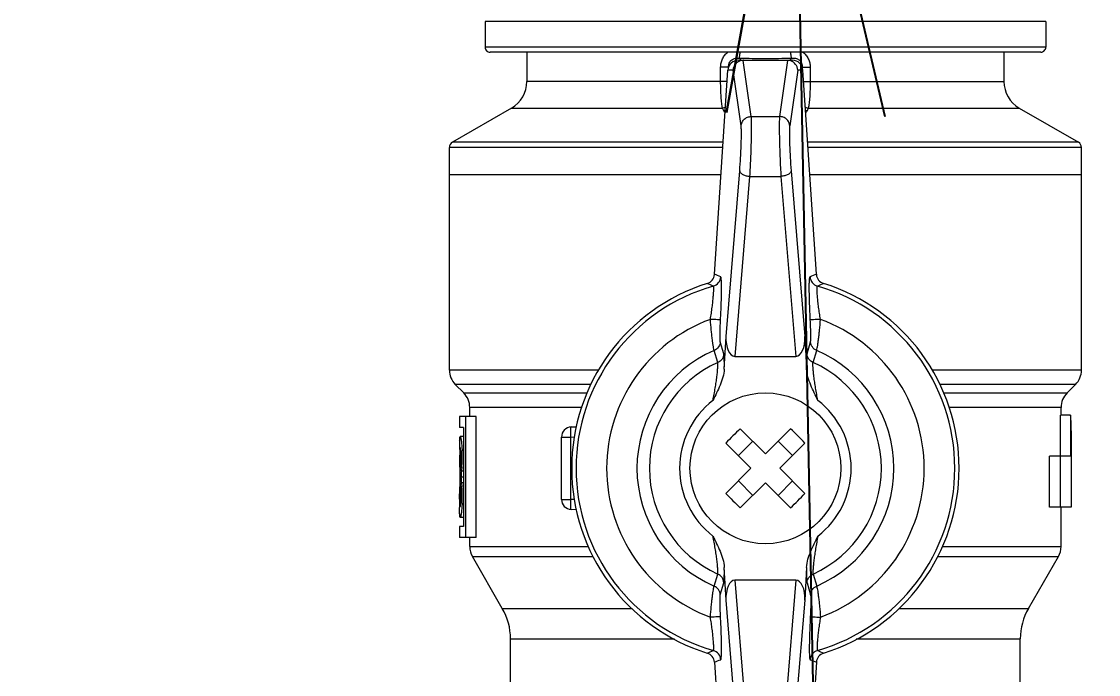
# Model space of a CAD drawing. Header units: millimetres. Extents: x -455656 to 9247092, y 0 to 412358.
# Drawn here: x -211255.7 to -211044.4, y 349261.3 to 349389.3 of the extents above; entities that cross this region are included whole.
import ezdxf
from ezdxf import colors
from ezdxf.entities.mleader import LeaderData, LeaderLine
from ezdxf.enums import TextEntityAlignment as Align
from ezdxf.math import Vec2, Vec3

# ---------------------------------------------------------------- set-up
doc = ezdxf.new("R2018")
doc.units = ezdxf.units.MM
doc.header["$MEASUREMENT"] = 0
doc.layers.get('0').update_dxf_attribs({"color": 250, "lineweight": 9})
doc.layers.add('АР_Названия помещений', color=124, linetype='Continuous', lineweight=5, plot=False)
for name, color, linetype, lineweight in [('АР_Номер помещения', 1, 'Continuous', 25), ('АР_Помещения_площадь', 19, 'Continuous', 9), ('подлога', 250, 'Continuous', 9)]:
    doc.layers.add(name, color=color, linetype=linetype, lineweight=lineweight)
doc.layers.add('ТХ_ВК_трапы', color=5, linetype='Continuous')
doc.styles.add('ISOCPEUR', font='isocpeur.ttf', dxfattribs={"width": 0.7})
doc.styles.get("Standard").update_dxf_attribs({"font": 'isocpeur.ttf'})

# ---------------------------------------------------------------- blocks, each defined once
blk = doc.blocks.new('*U54')
at = {"color": 7, "style": 'ISOCPEUR', "width": 0.7, "flags": 1}
blk.add_attdef('КАТЕГОРИЯ', (-499.17, -2092.19), '', height=250, dxfattribs=at)
at = {"layer": 'АР_Номер помещения', "color": 7, "style": 'ISOCPEUR', "width": 0.7}
blk.add_attdef('НОМЕР_ПОМЕЩЕНИЯ', text='', height=300, dxfattribs=at).set_placement((3509.94, -2299.44), align=Align.MIDDLE_CENTER)
at = {"layer": 'АР_Помещения_площадь', "color": 7, "lineweight": 30, "width": 0.7, "flags": 104}
blk.add_attdef('ИМЯ_ПОМЕЩЕНИЯ', text='', height=100, dxfattribs=at).set_placement((157.63, 1217.14), align=Align.MIDDLE_CENTER)
at = {"layer": 'АР_Помещения_площадь', "color": 7, "style": 'ISOCPEUR', "width": 0.7}
blk.add_attdef('ПЛОЩАДЬ_ПОМЕЩЕНИЯ', text='', height=200, dxfattribs=at).set_placement((4056.61, -3701.77), align=Align.MIDDLE_RIGHT)
blk = doc.blocks.new('_DotSmall')
at = {"color": 0, "linetype": 'ByBlock', "const_width": 0.5}
blk.add_lwpolyline([(-0.0625, 0, 1), (0.0625, 0, 1)], format="xyb", close=True, dxfattribs=at)
blk = doc.blocks.new('Поливочный кран1.')
at = {"linetype": 'Continuous'}
for p, q in [((-10.07, -112.3), (-7.4, -72.25)), ((9.94, -112.3), (7.28, -72.25)), ((-7.79, -124.48), (-5.1, -91.99)), ((4.98, -91.99), (7.66, -124.48)), ((-6.03, -128.4), (-3.11, -93.1)), ((2.98, -93.1), (5.9, -128.4)), ((-50.06, -100.12), (-50.06, -116.88)), ((49.94, -100.12), (49.94, -116.88)), ((-10.05, -112.31), (-10.07, -112.3)), ((9.94, -112.3), (9.93, -112.31)), ((-17.89, -116.88), (-50.06, -116.88)), ((49.94, -116.88), (17.76, -116.88)), ((-51.67, -122.88), (-57.53, -133.02)), ((-26.27, -122.88), (-51.67, -122.88)), ((-8.12, -130.9), (-7.79, -124.48)), ((7.66, -124.48), (8, -130.9)), ((51.55, -122.88), (26.08, -122.88)), ((51.55, -122.88), (57.4, -133.02)), ((-8.22, -127.91), (-8.91, -125.54)), ((8.79, -125.54), (8.1, -127.91)), ((-9.41, -129.61), (-10.12, -127.24)), ((-6.03, -128.4), (5.9, -128.4)), ((9.99, -127.24), (9.28, -129.61)), ((-33.78, -133.02), (-57.53, -133.02)), ((57.4, -133.02), (33.7, -133.02)), ((-34.74, -135.02), (-58.06, -135.02)), ((-58.06, -135.02), (-58.06, -142.74)), ((57.94, -135.02), (34.64, -135.02)), ((57.94, -135.02), (57.94, -136.75)), ((56.71, -136.75), (59.94, -136.75)), ((56.71, -136.75), (56.71, -160.51)), ((58.75, -160.51), (58.75, -136.75)), ((59.94, -138.91), (59.94, -136.75)), ((59.15, -138.91), (59.94, -138.91)), ((59.15, -158.35), (59.15, -138.91)), ((59.15, -140.71), (59.81, -140.71)), ((59.92, -141.47), (59.94, -142.65)), ((-60.06, -157.67), (-60.06, -142.74)), ((-60.06, -142.74), (-55.81, -142.74)), ((-57.89, -152.74), (-57.89, -142.74)), ((-55.81, -142.74), (-55.81, -152.74)), ((-0.06, -147.52), (-4.99, -142.59)), ((-0.06, -147.52), (4.87, -142.59)), ((36.98, -142.19), (38.04, -142.25)), ((59.73, -143.21), (59.87, -143.21)), ((59.87, -143.21), (59.94, -145.32)), ((59.94, -143.21), (59.94, -142.65)), ((-2.89, -150.35), (-7.82, -145.42)), ((-2.55, -145.04), (-5.37, -147.87)), ((2.42, -145.04), (5.25, -147.87)), ((2.77, -150.35), (7.7, -145.42)), ((37.4, -144.21), (38.11, -144.25)), ((39.94, -144.25), (38.11, -144.25)), ((38.11, -144.25), (38.11, -156.45)), ((39.94, -144.25), (39.94, -156.45)), ((59.15, -147.47), (59.56, -147.47)), ((59.15, -148.63), (59.68, -148.63)), ((59.15, -149.79), (59.56, -149.79)), ((-7.82, -155.28), (-2.89, -150.35)), ((7.7, -155.28), (2.77, -150.35)), ((59.87, -154.05), (59.94, -151.94)), ((-59.93, -160.74), (-59.93, -152.74)), ((-59.93, -152.74), (-55.81, -152.74)), ((-57.92, -152.74), (-57.92, -160.74)), ((-5.37, -152.83), (-2.55, -155.66)), ((-4.99, -158.11), (-0.06, -153.18)), ((4.87, -158.11), (-0.06, -153.18)), ((5.25, -152.83), (2.42, -155.66)), ((59.73, -154.05), (59.87, -154.05)), ((59.94, -154.61), (59.94, -154.05)), ((59.92, -155.79), (59.94, -154.61)), ((38.11, -156.45), (37.35, -156.49)), ((39.94, -156.45), (38.11, -156.45)), ((59.15, -156.55), (59.81, -156.55)), ((59.15, -158.35), (59.94, -158.35)), ((59.94, -160.51), (59.94, -158.35)), ((38.04, -158.45), (37.02, -158.5)), ((56.71, -160.51), (59.94, -160.51)), ((57.94, -160.51), (57.94, -162.29)), ((-59.93, -160.74), (-57.92, -160.74)), ((-58.06, -160.74), (-58.06, -162.29)), ((-58.06, -162.29), (-36.03, -162.29)), ((35.91, -162.29), (57.94, -162.29)), ((-59.23, -165.12), (-60.89, -166.78)), ((-60.89, -166.78), (-34.21, -166.78)), ((-35.01, -165.12), (-59.23, -165.12)), ((34.09, -166.78), (60.77, -166.78)), ((59.11, -165.12), (34.89, -165.12)), ((59.11, -165.12), (60.77, -166.78)), ((-62.06, -169.61), (-62.06, -213.26)), ((-62.06, -169.61), (-32.8, -169.61)), ((-9.41, -171.09), (-10.12, -173.46)), ((-7.79, -176.22), (-8.12, -169.8)), ((8, -169.8), (7.66, -176.22)), ((9.28, -171.09), (9.99, -173.46)), ((32.68, -169.61), (61.94, -169.61)), ((61.94, -169.61), (61.94, -213.26)), ((-8.22, -172.79), (-8.91, -175.16)), ((5.9, -172.3), (-6.03, -172.3)), ((-3.11, -207.6), (-6.03, -172.3)), ((5.9, -172.3), (2.98, -207.6)), ((8.1, -172.79), (8.79, -175.16)), ((-5.1, -208.71), (-7.79, -176.22)), ((7.66, -176.22), (4.98, -208.71)), ((-10.05, -188.39), (-10.07, -188.4)), ((-10.07, -188.4), (-7.4, -228.45)), ((9.94, -188.4), (7.28, -228.45)), ((9.93, -188.39), (9.94, -188.4)), ((-8.77, -207.95), (-62.06, -207.95)), ((2.98, -207.6), (-3.11, -207.6)), ((61.94, -207.95), (8.64, -207.95)), ((-62.06, -213.26), (-8.41, -213.26)), ((8.29, -213.26), (61.94, -213.26)), ((-61.46, -214.3), (-8.35, -214.3)), ((-49.86, -220.99), (-61.46, -214.3)), ((8.22, -214.3), (61.34, -214.3)), ((49.74, -220.99), (61.34, -214.3)), ((-6.4, -228.45), (-4.83, -217.5)), ((4.71, -217.5), (6.28, -228.45)), ((-4.42, -230.35), (-2.84, -219.33)), ((2.71, -219.33), (-2.84, -219.33)), ((2.71, -219.33), (4.29, -230.35)), ((-8.48, -220.99), (-49.86, -220.99)), ((-8.48, -220.99), (-8.23, -220.47)), ((8.11, -220.47), (8.36, -220.99)), ((49.74, -220.99), (8.36, -220.99)), ((-46.86, -231.95), (-46.86, -226.19)), ((-7.56, -226.19), (-46.86, -226.19)), ((-8.85, -229.02), (-8.85, -226.19)), ((7.43, -226.19), (46.74, -226.19)), ((8.72, -226.19), (8.72, -229.02)), ((46.74, -231.95), (46.74, -226.19)), ((-7.29, -229.02), (-8.85, -229.02)), ((-7.4, -228.45), (-6.4, -228.45)), ((6.28, -228.45), (7.28, -228.45)), ((7.16, -229.01), (7.17, -229.02)), ((7.17, -229.02), (8.72, -229.02)), ((-54.06, -231.95), (53.94, -231.95)), ((-5.38, -230.35), (5.25, -230.35)), ((-5.2, -230.79), (-4.76, -230.35)), ((4.63, -230.35), (5.08, -230.79)), ((-55.06, -237.95), (-55.06, -232.95)), ((-55.06, -232.95), (54.94, -232.95)), ((54.94, -237.95), (54.94, -232.95)), ((-55.06, -237.95), (54.94, -237.95))]:
    blk.add_line(p, q, dxfattribs=at)
blk.add_circle((-0.06, -150.35), 14.8, dxfattribs=at)
for centre, radius, start, end in [((-12.06, -112.19), 2, 287.4383, 355.5431), ((-10.82, -112.7), 2, 286.0601, 356.9519), ((-12.04, -112.17), 1.98, 354.7446, 356.197), ((-34.16, -172.91), 65.22, 67.142, 68.3072), ((34.1, -173.05), 65.37, 111.6942, 112.8567), ((10.7, -112.7), 2, 183.0481, 253.9399), ((11.92, -112.17), 1.98, 183.803, 185.2554), ((11.94, -112.19), 2, 184.4458, 252.5165), ((-0.06, -150.35), 38, 107.4614, 252.5386), ((-0.06, -150.35), 37.15, 105.9486, 254.0514), ((-35.71, -170.88), 61.73, 65.6682, 66.878), ((35.65, -171.02), 61.89, 113.1236, 114.3302), ((-0.06, -150.35), 37.15, 285.9486, 74.0514), ((-0.06, -150.35), 38, 287.4614, 72.5422), ((-62.06, -116.88), 12, 330, 0), ((61.94, -116.88), 12, 180, 210), ((-0.06, -150.35), 31.14, 110.2873, 249.7127), ((-0.06, -150.35), 31.14, 290.2873, 69.7127), ((-0.06, -150.35), 25.2, 113.5178, 246.4822), ((-0.06, -150.35), 25.2, 293.5178, 66.4822), ((-0.06, -150.35), 22.75, 114.254, 245.746), ((-0.06, -150.35), 22.75, 294.254, 65.746), ((-54.06, -135.02), 4, 150, 180), ((53.94, -135.02), 4, 0, 30), ((-0.06, -150.35), 16.82, 127.6944, 232.3057), ((-0.06, -150.35), 16.82, 307.6944, 52.3056), ((42.29, -192.7), 68.89, 133.3365, 136.6635), ((-42.41, -192.7), 68.89, 43.3365, 46.6635), ((37.94, -144.25), 2, 0, 87), ((88.91, -144.67), 29.5, 177.7445, 181.8542), ((85.6, -144.79), 26.19, 181.8261, 183.999), ((88.8, -152.59), 29.38, 178.1378, 182.2636), ((86.36, -152.51), 26.94, 176.0309, 178.1436), ((42.29, -108), 68.89, 223.3365, 226.6635), ((-42.41, -108), 68.89, 313.3365, 316.6635), ((37.94, -156.45), 2, 273, 0), ((-62.06, -162.29), 4, 315, 0), ((61.94, -162.29), 4, 180, 225), ((-58.06, -169.61), 4, 135, 180), ((57.94, -169.61), 4, 0, 45), ((-35.71, -129.82), 61.73, 293.122, 294.3318), ((-12.06, -188.5), 2, 4.4569, 72.5617), ((-10.82, -188), 2, 3.0481, 73.9399), ((-34.16, -127.79), 65.22, 291.6928, 292.858), ((10.7, -188), 2, 106.0601, 176.9519), ((34.04, -127.79), 65.22, 247.142, 248.3072), ((11.94, -188.5), 2, 107.4383, 175.5431), ((35.58, -129.82), 61.73, 245.6682, 246.878), ((-12.04, -188.53), 1.98, 3.803, 5.2554), ((11.92, -188.53), 1.98, 174.7446, 176.197), ((-60.86, -213.26), 1.2, 180, 240), ((60.74, -213.26), 1.2, 300, 0), ((-52.86, -226.19), 6, 0, 60), ((-8.65, -222.72), 2.29, 71.3572, 79.3395), ((8.53, -222.72), 2.29, 100.6614, 108.6434), ((52.74, -226.19), 6, 120, 180), ((-4.39, -228.33), 2.02, 183.4405, 251.9753), ((-4.39, -228.33), 2.02, 252.0481, 269.2567), ((4.27, -228.33), 2.02, 270.7433, 287.9519), ((4.27, -228.33), 2.02, 288.0247, 356.5595), ((-54.06, -232.95), 1, 89.9999, 180), ((-0.06, -412.23), 181.51, 89.9994, 91.6211), ((-0.05, -411.76), 181.04, 88.3768, 90.0027), ((53.94, -232.95), 1, 0, 90.0004)]:
    blk.add_arc(centre, radius, start, end, dxfattribs=at)
for centre, major_axis, ratio, start_param, end_param in [((-5.78, -124.4), (-0.33, -4), 0.498722, -1.510379, 0.041224), ((5.66, -124.4), (0.33, -4), 0.498722, -0.041224, 1.510379), ((-0.06, -145.32), (60, 0), 0.726543, -0.052298, -0.00001), ((-0.06, -154.23), (0, -60), 1, 1.66427, 1.683705), ((-0.06, -151.18), (0, -60), 1, 1.613235, 1.65812), ((-0.06, -143.03), (0, -60), 1, 7.741073, 7.760507), ((-0.06, -146.08), (0, -60), 1, 7.766657, 7.811542), ((-0.06, -151.94), (60, 0), 0.726543, 6.283196, 6.335483), ((-0.06, -157.67), (60, 0), 0.767327, -3.14159, -3.074877), ((-5.78, -176.3), (0.33, -4), 0.498722, 3.100368, 4.651971), ((5.66, -176.3), (-0.33, -4), 0.498722, 1.631214, 3.182817), ((-5.41, -228.35), (1.5, -1.35), 0.98598, -2.349169, -0.83066), ((5.28, -228.35), (-1.5, -1.35), 0.98598, 0.83066, 2.349169), ((-4, -228.35), (-1.64, -1.48), 0.822492, 0.728351, 0.740136), ((3.88, -228.35), (1.64, -1.48), 0.822492, -0.740136, -0.728351)]:
    blk.add_ellipse(centre, major_axis=major_axis, ratio=ratio, start_param=start_param, end_param=end_param, dxfattribs=at)
for points, knots in [([(-8.86, -121.25), (-8.84, -120.72), (-8.79, -119.69), (-8.73, -118.17), (-8.69, -116.76), (-8.67, -115.66), (-8.67, -114.88), (-8.67, -114.37), (-8.68, -113.93), (-8.7, -113.55), (-8.72, -113.25), (-8.75, -113.03), (-8.77, -112.9), (-8.8, -112.83), (-8.82, -112.81), (-8.83, -112.81)], [0, 0, 0, 0, 0.18661, 0.367745, 0.537299, 0.688797, 0.755751, 0.815815, 0.868287, 0.912545, 0.948069, 0.974477, 0.991593, 0.996766, 1, 1, 1, 1]), ([(8.7, -112.81), (8.69, -112.81), (8.68, -112.83), (8.65, -112.9), (8.62, -113.03), (8.6, -113.25), (8.58, -113.55), (8.56, -113.93), (8.55, -114.37), (8.54, -114.88), (8.55, -115.66), (8.56, -116.76), (8.6, -118.17), (8.66, -119.69), (8.71, -120.72), (8.74, -121.25)], [0, 0, 0, 0, 0.003234, 0.008407, 0.025522, 0.05193, 0.087454, 0.131711, 0.184182, 0.244244, 0.311198, 0.462697, 0.632253, 0.813389, 1, 1, 1, 1]), ([(-10.86, -121.14), (-10.79, -120.74), (-10.67, -119.96), (-10.5, -118.8), (-10.37, -117.71), (-10.29, -116.86), (-10.24, -116.25), (-10.21, -115.85), (-10.2, -115.51), (-10.19, -115.21), (-10.2, -114.98), (-10.21, -114.8), (-10.23, -114.69), (-10.25, -114.63), (-10.27, -114.63)], [0, 0, 0, 0, 0.184144, 0.363591, 0.53268, 0.684924, 0.752576, 0.813439, 0.866711, 0.911669, 0.947706, 0.974387, 0.991558, 1, 1, 1, 1]), ([(10.15, -114.63), (10.13, -114.63), (10.1, -114.69), (10.09, -114.8), (10.07, -114.98), (10.07, -115.21), (10.08, -115.51), (10.09, -115.85), (10.12, -116.25), (10.17, -116.86), (10.25, -117.71), (10.38, -118.8), (10.54, -119.96), (10.67, -120.74), (10.74, -121.14)], [0, 0, 0, 0, 0.008442, 0.025612, 0.052293, 0.08833, 0.133286, 0.186557, 0.24742, 0.315071, 0.467316, 0.636407, 0.815855, 1, 1, 1, 1]), ([(-8.86, -121.25), (-8.88, -121.25), (-8.94, -121.24), (-9.07, -121.24), (-9.25, -121.23), (-9.61, -121.21), (-10.15, -121.18), (-10.61, -121.15), (-10.86, -121.14)], [0, 0, 0, 0, 0.027863, 0.090639, 0.186078, 0.310787, 0.628969, 1, 1, 1, 1]), ([(-10.12, -127.24), (-10.13, -127.21), (-10.15, -127.12), (-10.2, -126.89), (-10.28, -126.48), (-10.37, -125.86), (-10.47, -125.1), (-10.58, -124.22), (-10.72, -122.88), (-10.81, -121.85), (-10.86, -121.14)], [0, 0, 0, 0, 0.017825, 0.043617, 0.118096, 0.220562, 0.347098, 0.493184, 0.653969, 1, 1, 1, 1]), ([(-8.91, -125.54), (-8.92, -125.51), (-8.93, -125.45), (-8.95, -125.28), (-8.96, -124.98), (-8.97, -124.54), (-8.96, -124), (-8.95, -123.38), (-8.92, -122.45), (-8.89, -121.74), (-8.86, -121.25)], [0, 0, 0, 0, 0.017841, 0.044104, 0.120571, 0.225436, 0.353655, 0.500028, 0.659571, 1, 1, 1, 1]), ([(8.74, -121.25), (8.76, -121.25), (8.82, -121.24), (8.94, -121.24), (9.13, -121.23), (9.49, -121.21), (10.03, -121.18), (10.49, -121.15), (10.74, -121.14)], [0, 0, 0, 0, 0.02787, 0.090649, 0.18609, 0.3108, 0.628977, 1, 1, 1, 1]), ([(8.74, -121.25), (8.76, -121.74), (8.8, -122.45), (8.83, -123.38), (8.84, -124), (8.84, -124.54), (8.84, -124.98), (8.82, -125.28), (8.8, -125.45), (8.79, -125.51), (8.79, -125.54)], [0, 0, 0, 0, 0.340429, 0.499972, 0.646345, 0.774564, 0.879429, 0.955896, 0.98216, 1, 1, 1, 1]), ([(10.74, -121.14), (10.68, -121.85), (10.59, -122.88), (10.45, -124.22), (10.35, -125.1), (10.25, -125.86), (10.15, -126.48), (10.08, -126.89), (10.03, -127.12), (10.01, -127.21), (9.99, -127.24)], [0, 0, 0, 0, 0.346031, 0.506816, 0.652902, 0.779438, 0.881904, 0.956383, 0.982175, 1, 1, 1, 1]), ([(-8.91, -125.54), (-8.93, -125.9), (-9.19, -126.62), (-9.78, -127.1), (-10.12, -127.24)], [0, 0, 0, 0, 0.498387, 1, 1, 1, 1]), ([(8.79, -125.54), (8.81, -125.9), (9.06, -126.62), (9.66, -127.1), (9.99, -127.24)], [0, 0, 0, 0, 0.498387, 1, 1, 1, 1]), ([(-8.22, -127.91), (-8.24, -128.27), (-8.49, -128.99), (-9.08, -129.46), (-9.41, -129.61)], [0, 0, 0, 0, 0.498393, 1, 1, 1, 1]), ([(-8.12, -130.9), (-8.12, -130.54), (-8.12, -129.88), (-8.13, -129.1), (-8.15, -128.59), (-8.16, -128.3), (-8.19, -128.08), (-8.21, -127.96), (-8.22, -127.91)], [0, 0, 0, 0, 0.363235, 0.659832, 0.778551, 0.875542, 0.949579, 1, 1, 1, 1]), ([(8.1, -127.91), (8.09, -127.96), (8.06, -128.08), (8.04, -128.3), (8.02, -128.59), (8, -129.1), (7.99, -129.88), (8, -130.54), (8, -130.9)], [0, 0, 0, 0, 0.050421, 0.124459, 0.221449, 0.340167, 0.636764, 1, 1, 1, 1]), ([(8.1, -127.91), (8.12, -128.27), (8.37, -128.99), (8.95, -129.46), (9.28, -129.61)], [0, 0, 0, 0, 0.498393, 1, 1, 1, 1]), ([(-10.35, -137.04), (-10.27, -136.64), (-10.11, -135.83), (-9.91, -134.64), (-9.73, -133.48), (-9.58, -132.4), (-9.48, -131.56), (-9.43, -130.95), (-9.4, -130.57), (-9.38, -130.24), (-9.38, -129.97), (-9.38, -129.77), (-9.39, -129.65), (-9.41, -129.61)], [0, 0, 0, 0, 0.164248, 0.326653, 0.48415, 0.632218, 0.764842, 0.823168, 0.874917, 0.919194, 0.955205, 0.982267, 1, 1, 1, 1]), ([(-8.12, -130.9), (-8.15, -131.44), (-8.37, -132.53), (-8.95, -134.07), (-9.64, -135.56), (-10.11, -136.54), (-10.35, -137.04)], [0, 0, 0, 0, 0.250008, 0.500015, 0.750006, 1, 1, 1, 1]), ([(10.22, -137.04), (9.99, -136.54), (9.51, -135.56), (8.82, -134.07), (8.25, -132.53), (8.03, -131.44), (8, -130.9)], [0, 0, 0, 0, 0.249994, 0.499985, 0.749992, 1, 1, 1, 1]), ([(9.28, -129.61), (9.27, -129.65), (9.26, -129.77), (9.25, -129.97), (9.26, -130.24), (9.28, -130.57), (9.31, -130.95), (9.36, -131.56), (9.45, -132.4), (9.6, -133.48), (9.78, -134.64), (9.99, -135.83), (10.14, -136.64), (10.22, -137.04)], [0, 0, 0, 0, 0.017733, 0.044794, 0.080805, 0.125081, 0.17683, 0.235154, 0.367778, 0.515845, 0.673344, 0.835751, 1, 1, 1, 1]), ([(59.44, -143.51), (59.44, -143.31), (59.46, -142.94), (59.5, -142.4), (59.55, -141.92), (59.6, -141.51), (59.65, -141.18), (59.7, -140.94), (59.75, -140.79), (59.78, -140.73), (59.8, -140.71), (59.81, -140.71)], [0, 0, 0, 0, 0.206394, 0.397315, 0.568018, 0.714347, 0.832791, 0.920492, 0.97571, 0.991198, 1, 1, 1, 1]), ([(59.81, -140.71), (59.82, -140.71), (59.83, -140.73), (59.86, -140.79), (59.88, -140.93), (59.9, -141.17), (59.91, -141.36), (59.92, -141.47)], [0, 0, 0, 0, 0.029836, 0.082236, 0.273057, 0.581352, 1, 1, 1, 1]), ([(38.04, -142.25), (38.05, -142.25), (38.06, -142.26), (38.09, -142.32), (38.11, -142.43), (38.13, -142.61), (38.14, -142.86), (38.14, -143.15), (38.14, -143.62), (38.13, -143.99), (38.11, -144.25)], [0, 0, 0, 0, 0.009681, 0.026174, 0.084605, 0.177017, 0.300515, 0.450505, 0.621468, 1, 1, 1, 1]), ([(59.81, -142.87), (59.8, -142.87), (59.78, -142.9), (59.77, -142.96), (59.75, -143.05), (59.73, -143.18), (59.71, -143.34), (59.69, -143.61), (59.67, -144), (59.66, -144.5), (59.66, -145.15), (59.68, -145.64), (59.71, -145.94)], [0, 0, 0, 0, 0.008601, 0.028293, 0.059672, 0.102263, 0.155199, 0.217425, 0.364233, 0.530261, 0.701225, 1, 1, 1, 1]), ([(59.87, -143.21), (59.86, -143.16), (59.86, -143.08), (59.84, -142.97), (59.83, -142.91), (59.82, -142.87), (59.81, -142.87)], [0, 0, 0, 0, 0.418178, 0.72735, 0.919433, 1, 1, 1, 1]), ([(59.56, -147.47), (59.55, -147.4), (59.52, -147.12), (59.49, -146.84), (59.48, -146.62)], [0, 0, 0, 0, 0.229942, 1, 1, 1, 1]), ([(59.48, -150.64), (59.48, -150.57), (59.51, -150.28), (59.53, -150), (59.56, -149.79)], [0, 0, 0, 0, 0.268764, 1, 1, 1, 1]), ([(59.71, -151.32), (59.68, -151.62), (59.66, -152.11), (59.66, -152.76), (59.67, -153.26), (59.69, -153.65), (59.71, -153.91), (59.73, -154.08), (59.75, -154.21), (59.77, -154.3), (59.78, -154.36), (59.8, -154.39), (59.81, -154.39)], [0, 0, 0, 0, 0.298778, 0.469743, 0.635771, 0.78258, 0.844806, 0.897741, 0.940331, 0.971709, 0.9914, 1, 1, 1, 1]), ([(59.81, -156.55), (59.8, -156.55), (59.78, -156.53), (59.75, -156.47), (59.7, -156.32), (59.65, -156.08), (59.6, -155.75), (59.55, -155.34), (59.5, -154.86), (59.46, -154.32), (59.44, -153.95), (59.44, -153.75)], [0, 0, 0, 0, 0.008802, 0.024289, 0.079506, 0.167207, 0.285651, 0.43198, 0.602684, 0.793605, 1, 1, 1, 1]), ([(59.81, -154.39), (59.82, -154.39), (59.83, -154.35), (59.84, -154.29), (59.86, -154.18), (59.86, -154.1), (59.87, -154.05)], [0, 0, 0, 0, 0.080573, 0.272661, 0.58183, 1, 1, 1, 1]), ([(59.92, -155.79), (59.91, -155.9), (59.9, -156.09), (59.88, -156.33), (59.86, -156.47), (59.83, -156.53), (59.82, -156.55), (59.81, -156.55)], [0, 0, 0, 0, 0.418646, 0.726941, 0.917763, 0.970164, 1, 1, 1, 1]), ([(38.11, -156.45), (38.13, -156.71), (38.14, -157.07), (38.14, -157.54), (38.14, -157.84), (38.13, -158.09), (38.11, -158.27), (38.09, -158.38), (38.06, -158.44), (38.05, -158.45), (38.04, -158.45)], [0, 0, 0, 0, 0.378532, 0.549495, 0.699485, 0.822983, 0.915395, 0.973826, 0.990319, 1, 1, 1, 1]), ([(-10.35, -163.66), (-10.27, -164.06), (-10.11, -164.87), (-9.91, -166.06), (-9.73, -167.21), (-9.58, -168.3), (-9.48, -169.14), (-9.43, -169.75), (-9.4, -170.13), (-9.38, -170.46), (-9.38, -170.73), (-9.38, -170.93), (-9.39, -171.05), (-9.41, -171.09)], [0, 0, 0, 0, 0.164248, 0.326653, 0.484151, 0.632218, 0.764842, 0.823168, 0.874918, 0.919194, 0.955206, 0.982268, 1, 1, 1, 1]), ([(-10.35, -163.66), (-10.11, -164.15), (-9.64, -165.14), (-8.95, -166.63), (-8.37, -168.17), (-8.15, -169.26), (-8.12, -169.8)], [0, 0, 0, 0, 0.249993, 0.499982, 0.74999, 1, 1, 1, 1]), ([(8, -169.8), (8.03, -169.26), (8.25, -168.17), (8.82, -166.63), (9.51, -165.14), (9.99, -164.15), (10.22, -163.66)], [0, 0, 0, 0, 0.250008, 0.500015, 0.750006, 1, 1, 1, 1]), ([(10.22, -163.66), (10.14, -164.06), (9.99, -164.87), (9.78, -166.06), (9.6, -167.21), (9.45, -168.3), (9.36, -169.14), (9.31, -169.75), (9.28, -170.13), (9.26, -170.46), (9.25, -170.73), (9.26, -170.93), (9.27, -171.05), (9.28, -171.09)], [0, 0, 0, 0, 0.164248, 0.326653, 0.48415, 0.632218, 0.764842, 0.823168, 0.874917, 0.919194, 0.955205, 0.982267, 1, 1, 1, 1]), ([(-9.41, -171.09), (-9.08, -171.24), (-8.49, -171.71), (-8.24, -172.43), (-8.22, -172.79)], [0, 0, 0, 0, 0.501607, 1, 1, 1, 1]), ([(-8.12, -169.8), (-8.12, -170.16), (-8.12, -170.82), (-8.13, -171.6), (-8.15, -172.11), (-8.16, -172.4), (-8.19, -172.61), (-8.21, -172.74), (-8.22, -172.79)], [0, 0, 0, 0, 0.36324, 0.659834, 0.778551, 0.875542, 0.949583, 1, 1, 1, 1]), ([(8, -169.8), (8, -170.16), (7.99, -170.82), (8, -171.6), (8.02, -172.11), (8.04, -172.4), (8.06, -172.61), (8.09, -172.74), (8.1, -172.79)], [0, 0, 0, 0, 0.363235, 0.659832, 0.778551, 0.875542, 0.949579, 1, 1, 1, 1]), ([(8.1, -172.79), (8.12, -172.43), (8.37, -171.71), (8.95, -171.24), (9.28, -171.09)], [0, 0, 0, 0, 0.498393, 1, 1, 1, 1]), ([(-10.12, -173.46), (-10.13, -173.49), (-10.15, -173.58), (-10.2, -173.81), (-10.28, -174.22), (-10.37, -174.84), (-10.47, -175.6), (-10.58, -176.48), (-10.72, -177.82), (-10.81, -178.85), (-10.86, -179.56)], [0, 0, 0, 0, 0.017828, 0.04362, 0.118105, 0.220579, 0.347117, 0.493199, 0.653977, 1, 1, 1, 1]), ([(-10.12, -173.46), (-9.78, -173.6), (-9.19, -174.08), (-8.93, -174.8), (-8.91, -175.16)], [0, 0, 0, 0, 0.501613, 1, 1, 1, 1]), ([(-8.91, -175.16), (-8.92, -175.19), (-8.93, -175.25), (-8.95, -175.42), (-8.96, -175.72), (-8.97, -176.16), (-8.96, -176.7), (-8.95, -177.32), (-8.92, -178.25), (-8.89, -178.96), (-8.86, -179.45)], [0, 0, 0, 0, 0.017847, 0.04411, 0.12058, 0.225452, 0.353673, 0.500043, 0.659579, 1, 1, 1, 1]), ([(8.79, -175.16), (8.79, -175.19), (8.8, -175.25), (8.82, -175.42), (8.84, -175.72), (8.84, -176.16), (8.84, -176.7), (8.83, -177.32), (8.8, -178.25), (8.76, -178.96), (8.74, -179.45)], [0, 0, 0, 0, 0.017841, 0.044104, 0.120571, 0.225436, 0.353655, 0.500028, 0.659571, 1, 1, 1, 1]), ([(8.79, -175.16), (8.81, -174.8), (9.06, -174.08), (9.66, -173.6), (9.99, -173.46)], [0, 0, 0, 0, 0.498387, 1, 1, 1, 1]), ([(9.99, -173.46), (10.01, -173.49), (10.03, -173.58), (10.08, -173.81), (10.15, -174.22), (10.25, -174.84), (10.35, -175.6), (10.45, -176.48), (10.59, -177.82), (10.68, -178.85), (10.74, -179.56)], [0, 0, 0, 0, 0.017825, 0.043617, 0.118096, 0.220562, 0.347098, 0.493184, 0.653969, 1, 1, 1, 1]), ([(-10.86, -179.56), (-10.61, -179.55), (-10.15, -179.52), (-9.61, -179.49), (-9.25, -179.47), (-9.07, -179.46), (-8.94, -179.45), (-8.88, -179.45), (-8.86, -179.45)], [0, 0, 0, 0, 0.371031, 0.689213, 0.813922, 0.909361, 0.972137, 1, 1, 1, 1]), ([(-10.86, -179.56), (-10.79, -179.96), (-10.67, -180.74), (-10.5, -181.9), (-10.37, -182.99), (-10.29, -183.84), (-10.24, -184.45), (-10.21, -184.85), (-10.2, -185.19), (-10.19, -185.49), (-10.2, -185.72), (-10.21, -185.9), (-10.23, -186.01), (-10.25, -186.07), (-10.27, -186.07)], [0, 0, 0, 0, 0.184147, 0.363595, 0.532685, 0.684927, 0.752578, 0.81344, 0.866711, 0.911669, 0.947706, 0.974387, 0.991558, 1, 1, 1, 1]), ([(-8.86, -179.45), (-8.84, -179.98), (-8.79, -181.01), (-8.73, -182.53), (-8.69, -183.94), (-8.67, -185.04), (-8.67, -185.82), (-8.67, -186.33), (-8.68, -186.77), (-8.7, -187.15), (-8.72, -187.44), (-8.75, -187.67), (-8.77, -187.8), (-8.8, -187.87), (-8.82, -187.89), (-8.83, -187.89)], [0, 0, 0, 0, 0.186613, 0.367749, 0.537303, 0.6888, 0.755753, 0.815815, 0.868287, 0.912544, 0.948069, 0.974477, 0.991593, 0.996766, 1, 1, 1, 1]), ([(8.74, -179.45), (8.71, -179.98), (8.66, -181.01), (8.6, -182.53), (8.56, -183.94), (8.55, -185.04), (8.54, -185.82), (8.55, -186.33), (8.56, -186.77), (8.58, -187.15), (8.6, -187.44), (8.62, -187.67), (8.65, -187.8), (8.68, -187.87), (8.69, -187.89), (8.7, -187.89)], [0, 0, 0, 0, 0.18661, 0.367745, 0.537299, 0.688797, 0.755751, 0.815815, 0.868287, 0.912545, 0.948069, 0.974477, 0.991593, 0.996766, 1, 1, 1, 1]), ([(8.74, -179.45), (8.76, -179.45), (8.82, -179.45), (8.94, -179.46), (9.13, -179.47), (9.49, -179.49), (10.03, -179.52), (10.49, -179.55), (10.74, -179.56)], [0, 0, 0, 0, 0.027863, 0.090639, 0.186078, 0.310787, 0.628969, 1, 1, 1, 1]), ([(10.74, -179.56), (10.67, -179.96), (10.54, -180.74), (10.38, -181.9), (10.25, -182.99), (10.17, -183.84), (10.12, -184.45), (10.09, -184.85), (10.08, -185.19), (10.07, -185.49), (10.07, -185.72), (10.09, -185.9), (10.1, -186.01), (10.13, -186.07), (10.15, -186.07)], [0, 0, 0, 0, 0.184144, 0.363591, 0.53268, 0.684924, 0.752576, 0.813439, 0.866711, 0.911669, 0.947706, 0.974387, 0.991558, 1, 1, 1, 1]), ([(-5.1, -208.71), (-5.1, -208.64), (-5.06, -208.5), (-4.94, -208.3), (-4.75, -208.12), (-4.4, -207.9), (-3.84, -207.69), (-3.36, -207.62), (-3.11, -207.6)], [0, 0, 0, 0, 0.082091, 0.174516, 0.281214, 0.403273, 0.686361, 1, 1, 1, 1]), ([(-4.83, -217.5), (-4.82, -217.43), (-4.8, -217.26), (-4.78, -216.83), (-4.77, -216.14), (-4.78, -215.14), (-4.8, -213.96), (-4.85, -212.66), (-4.94, -210.9), (-5.03, -209.57), (-5.1, -208.71)], [0, 0, 0, 0, 0.024607, 0.057462, 0.146204, 0.261729, 0.398016, 0.547922, 0.703607, 1, 1, 1, 1]), ([(-2.84, -219.33), (-2.83, -219.23), (-2.81, -219.01), (-2.79, -218.44), (-2.77, -217.51), (-2.78, -216.18), (-2.81, -214.61), (-2.86, -212.88), (-2.95, -210.53), (-3.03, -208.76), (-3.11, -207.6)], [0, 0, 0, 0, 0.024556, 0.057395, 0.146132, 0.261661, 0.39795, 0.547867, 0.703575, 1, 1, 1, 1]), ([(2.98, -207.6), (2.91, -208.76), (2.82, -210.53), (2.73, -212.88), (2.69, -214.61), (2.66, -216.18), (2.65, -217.51), (2.66, -218.44), (2.69, -219.01), (2.7, -219.23), (2.71, -219.33)], [0, 0, 0, 0, 0.296425, 0.452133, 0.60205, 0.738339, 0.853868, 0.942605, 0.975444, 1, 1, 1, 1]), ([(4.98, -208.71), (4.98, -208.64), (4.94, -208.5), (4.82, -208.3), (4.62, -208.12), (4.27, -207.9), (3.72, -207.69), (3.24, -207.62), (2.98, -207.6)], [0, 0, 0, 0, 0.082091, 0.174516, 0.281214, 0.403273, 0.686361, 1, 1, 1, 1]), ([(4.98, -208.71), (4.91, -209.57), (4.82, -210.9), (4.73, -212.66), (4.68, -213.96), (4.65, -215.14), (4.65, -216.14), (4.66, -216.83), (4.68, -217.26), (4.7, -217.43), (4.71, -217.5)], [0, 0, 0, 0, 0.296393, 0.452078, 0.601984, 0.738271, 0.853796, 0.942538, 0.975393, 1, 1, 1, 1]), ([(-4.83, -217.5), (-4.82, -217.74), (-4.69, -218.23), (-4.23, -218.83), (-3.59, -219.23), (-3.09, -219.33), (-2.84, -219.33)], [0, 0, 0, 0, 0.245877, 0.494738, 0.746635, 1, 1, 1, 1]), ([(4.71, -217.5), (4.69, -217.74), (4.56, -218.23), (4.11, -218.83), (3.46, -219.23), (2.96, -219.33), (2.71, -219.33)], [0, 0, 0, 0, 0.245877, 0.494738, 0.746635, 1, 1, 1, 1]), ([(-8.85, -226.19), (-8.85, -225.67), (-8.83, -224.66), (-8.76, -223.24), (-8.66, -222.03), (-8.55, -221.3), (-8.48, -220.99)], [0, 0, 0, 0, 0.301364, 0.580344, 0.817894, 1, 1, 1, 1]), ([(-7.88, -221.2), (-7.93, -221.17), (-8.12, -221.08), (-8.33, -221.02), (-8.48, -220.99)], [0, 0, 0, 0, 0.251727, 1, 1, 1, 1]), ([(-8.23, -220.47), (-8.21, -220.44), (-8.15, -220.31), (-8.06, -220.19), (-7.99, -220.11)], [0, 0, 0, 0, 0.240567, 1, 1, 1, 1]), ([(7.76, -221.2), (7.81, -221.17), (8, -221.08), (8.2, -221.02), (8.36, -220.99)], [0, 0, 0, 0, 0.251727, 1, 1, 1, 1]), ([(7.87, -220.11), (7.89, -220.14), (7.98, -220.25), (8.06, -220.37), (8.11, -220.47)], [0, 0, 0, 0, 0.260757, 1, 1, 1, 1]), ([(8.36, -220.99), (8.43, -221.3), (8.53, -222.03), (8.64, -223.24), (8.71, -224.66), (8.72, -225.67), (8.72, -226.19)], [0, 0, 0, 0, 0.182106, 0.419656, 0.698636, 1, 1, 1, 1]), ([(-7.41, -231.98), (-7.63, -231.81), (-8.05, -231.41), (-8.51, -230.69), (-8.79, -229.88), (-8.85, -229.3), (-8.85, -229.02)], [0, 0, 0, 0, 0.249085, 0.498748, 0.749193, 1, 1, 1, 1]), ([(-5.2, -230.79), (-5.45, -230.82), (-5.97, -230.8), (-6.58, -230.54), (-6.96, -230.17), (-7.17, -229.82), (-7.29, -229.43), (-7.3, -229.15), (-7.29, -229.02)], [0, 0, 0, 0, 0.240807, 0.485893, 0.612891, 0.742071, 0.871877, 1, 1, 1, 1]), ([(7.17, -229.02), (7.17, -229.15), (7.16, -229.43), (7.05, -229.82), (6.84, -230.17), (6.46, -230.54), (5.85, -230.8), (5.33, -230.82), (5.08, -230.79)], [0, 0, 0, 0, 0.128132, 0.257938, 0.387114, 0.514108, 0.759189, 1, 1, 1, 1]), ([(8.72, -229.02), (8.72, -229.3), (8.66, -229.88), (8.38, -230.69), (7.92, -231.41), (7.51, -231.81), (7.28, -231.98)], [0, 0, 0, 0, 0.250817, 0.501262, 0.750919, 1, 1, 1, 1]), ([(-5.2, -230.79), (-5.18, -230.84), (-5.14, -230.99), (-5.1, -231.24), (-5.06, -231.57), (-5.04, -231.81), (-5.03, -231.94)], [0, 0, 0, 0, 0.1481, 0.371756, 0.66039, 1, 1, 1, 1]), ([(5.08, -230.79), (5.05, -230.84), (5.02, -230.99), (4.97, -231.24), (4.93, -231.57), (4.91, -231.81), (4.9, -231.94)], [0, 0, 0, 0, 0.148101, 0.371757, 0.66039, 1, 1, 1, 1])]:
    blk.add_open_spline(points, degree=3, knots=knots, dxfattribs=at)
blk = doc.blocks.new('A$C985b353d')
at = {"layer": 'ТХ_ВК_трапы', "ltscale": 100}
for p, q in [((9.66, -190.83), (-3.75, -265.16)), ((-3.75, -265.16), (9.66, -190.83)), ((13.84, -410.32), (9.66, -190.83)), ((9.66, -190.83), (27.26, -265.91))]:
    blk.add_line(p, q, dxfattribs=at)

msp = doc.modelspace()

# ---------------------------------------------------------------- block references
at = {"layer": 'подлога'}
ref = msp.add_blockref('*U54', (-217248.73, 358549.27), dxfattribs=at)
lines = msp.add_mtext('\\W0.8000;Доготовочный цех', dxfattribs={"layer": 'АР_Названия помещений', "insert": (-215485.3, 356687.65), "char_height": 3660.3939, "width": 926.94, "attachment_point": 1})
ref.add_attrib('ИМЯ_ПОМЕЩЕНИЯ', '', (-215485.3, 356687.65), dxfattribs={"flags": 104}).embed_mtext(lines)
at = {"layer": 'подлога', "ltscale": 500}
msp.add_blockref('A$C985b353d', (-211113.61, 349636.65), dxfattribs=at)
at = {"layer": 'подлога', "lineweight": 0, "rotation": 179.9999999999999}
msp.add_blockref('Поливочный кран1.', (-211109.81, 349151.39, 0), dxfattribs=at)

# ---------------------------------------------------------------- leaders
at = {"layer": 'подлога'}
ml = msp.add_multileader_mtext('Standard', dxfattribs=at)
ml.set_content('{\\W0.8;-2,250}', color=256, style='ISOCPEUR')
ml.set_leader_properties(color=256, linetype='Continuous', lineweight=-1)
ml.set_arrow_properties(name='DOTSMALL')
ml.build(insert=Vec2(0, 0))
ml.multileader.update_dxf_attribs({"has_text_frame": 1, "text_left_attachment_type": 4, "text_right_attachment_type": 4, "dogleg_length": 100, "arrow_head_size": 180})
ctx = ml.context
ctx.base_point, ctx.char_height, ctx.arrow_head_size, ctx.landing_gap_size, ctx.plane_origin = Vec3(-297233.62, 376010.36), 250, 180, 50, Vec3(-296855.54, 374536.34)
ctx.left_attachment, ctx.right_attachment = 4, 4
notes = []
notes.append((ctx, [(0, (0, 0, 0), (0, 0), (1, 0), 1, [])]))
ctx.mtext.insert, ctx.mtext.width, ctx.mtext.defined_height, ctx.mtext.line_spacing_style, ctx.mtext.flow_direction = Vec3(-297183.62, 376343.69), 769.989, 343.89, 2, 5
ml = msp.add_multileader_mtext('Standard', dxfattribs=at)
ml.set_content('{\\W0.8;-2,550}', color=256, style='ISOCPEUR')
ml.set_leader_properties(color=256, linetype='Continuous', lineweight=-1)
ml.set_arrow_properties(name='DOTSMALL')
ml.build(insert=Vec2(0, 0))
ml.multileader.update_dxf_attribs({"has_text_frame": 1, "text_left_attachment_type": 4, "text_right_attachment_type": 4, "dogleg_length": 100, "arrow_head_size": 180})
ctx = ml.context
ctx.base_point, ctx.char_height, ctx.arrow_head_size, ctx.landing_gap_size, ctx.plane_origin = Vec3(-302775.82, 371600.76, -1.96), 250, 180, 50, Vec3(-302295.49, 369356.75, -1.96)
ctx.left_attachment, ctx.right_attachment = 4, 4
notes.append((ctx, [(0, (0, 0, 0), (0, 0), (1, 0), 1, [])]))
ctx.mtext.insert, ctx.mtext.width, ctx.mtext.defined_height, ctx.mtext.line_spacing_style, ctx.mtext.flow_direction = Vec3(-302725.82, 371934.1, -1.96), 801.0864, 330.71, 2, 5
ml = msp.add_multileader_mtext('Standard', dxfattribs=at)
ml.set_content('{\\W0.8;-2,250}', color=256, style='ISOCPEUR')
ml.set_leader_properties(color=256, linetype='Continuous', lineweight=-1)
ml.set_arrow_properties(name='DOTSMALL')
ml.build(insert=Vec2(0, 0))
ml.multileader.update_dxf_attribs({"has_text_frame": 1, "text_left_attachment_type": 4, "text_right_attachment_type": 4, "dogleg_length": 100, "arrow_head_size": 180})
ctx = ml.context
ctx.base_point, ctx.char_height, ctx.arrow_head_size, ctx.landing_gap_size, ctx.plane_origin = Vec3(-298305.8, 367924.54, 0), 250, 180, 50, Vec3(-302964.31, 364072.23, 0)
ctx.left_attachment, ctx.right_attachment = 4, 4
notes.append((ctx, [(0, (0, 0, 0), (0, 0), (1, 0), 1, [])]))
ctx.mtext.insert, ctx.mtext.width, ctx.mtext.defined_height, ctx.mtext.line_spacing_style, ctx.mtext.flow_direction = Vec3(-298255.8, 368257.88, 0), 769.989, 343.89, 2, 5
ml = msp.add_multileader_mtext('Standard', dxfattribs=at)
ml.set_content('{\\W0.8;-2,550}', color=256, style='ISOCPEUR')
ml.set_leader_properties(color=256, linetype='Continuous', lineweight=-1)
ml.set_arrow_properties(name='DOTSMALL')
ml.build(insert=Vec2(0, 0))
ml.multileader.update_dxf_attribs({"has_text_frame": 1, "text_left_attachment_type": 4, "text_right_attachment_type": 4, "dogleg_length": 100, "arrow_head_size": 180})
ctx = ml.context
ctx.base_point, ctx.char_height, ctx.arrow_head_size, ctx.landing_gap_size, ctx.plane_origin = Vec3(-314736.01, 367730.78, -1.96), 250, 180, 50, Vec3(-314255.68, 365486.76, -1.96)
ctx.left_attachment, ctx.right_attachment = 4, 4
notes.append((ctx, [(0, (0, 0, 0), (0, 0), (1, 0), 1, [])]))
ctx.mtext.insert, ctx.mtext.width, ctx.mtext.defined_height, ctx.mtext.line_spacing_style, ctx.mtext.flow_direction = Vec3(-314686.01, 368064.11, -1.96), 801.0864, 330.71, 2, 5
ml = msp.add_multileader_mtext('Standard', dxfattribs=at)
ml.set_content('{\\W0.8;-2,250}', color=256, style='ISOCPEUR')
ml.set_leader_properties(color=256, linetype='Continuous', lineweight=-1)
ml.set_arrow_properties(name='DOTSMALL')
ml.build(insert=Vec2(0, 0))
ml.multileader.update_dxf_attribs({"has_text_frame": 1, "text_left_attachment_type": 4, "text_right_attachment_type": 4, "dogleg_length": 100, "arrow_head_size": 180})
ctx = ml.context
ctx.base_point, ctx.char_height, ctx.arrow_head_size, ctx.landing_gap_size, ctx.plane_origin = Vec3(-336127.5, 364643.36, 0), 250, 180, 50, Vec3(-337173.96, 363586.26, 0)
ctx.left_attachment, ctx.right_attachment = 4, 4
notes.append((ctx, [(0, (0, 0, 0), (0, 0), (1, 0), 1, [])]))
ctx.mtext.insert, ctx.mtext.width, ctx.mtext.defined_height, ctx.mtext.line_spacing_style, ctx.mtext.flow_direction = Vec3(-336077.5, 364976.69, 0), 769.989, 343.89, 2, 5
ml = msp.add_multileader_mtext('Standard', dxfattribs=at)
ml.set_content('{\\W0.8;-2,650}', color=256, style='ISOCPEUR')
ml.set_leader_properties(color=256, linetype='Continuous', lineweight=-1)
ml.set_arrow_properties(name='DOTSMALL')
ml.build(insert=Vec2(0, 0))
ml.multileader.update_dxf_attribs({"has_text_frame": 1, "text_left_attachment_type": 4, "text_right_attachment_type": 4, "dogleg_length": 100, "arrow_head_size": 180})
ctx = ml.context
ctx.base_point, ctx.char_height, ctx.arrow_head_size, ctx.landing_gap_size, ctx.plane_origin = Vec3(-302139.5, 361891.17), 250, 180, 50, Vec3(-302336.26, 360160.35)
ctx.left_attachment, ctx.right_attachment = 4, 4
notes.append((ctx, [(0, (0, 0, 0), (0, 0), (1, 0), 1, [])]))
ctx.mtext.insert, ctx.mtext.width, ctx.mtext.defined_height, ctx.mtext.line_spacing_style, ctx.mtext.flow_direction = Vec3(-302089.5, 362224.5), 881.1858, 430.99, 2, 5
ml = msp.add_multileader_mtext('Standard', dxfattribs=at)
ml.set_content('{\\W0.8;-2,250}', color=256, style='ISOCPEUR')
ml.set_leader_properties(color=256, linetype='Continuous', lineweight=-1)
ml.set_arrow_properties(name='DOTSMALL')
ml.build(insert=Vec2(0, 0))
ml.multileader.update_dxf_attribs({"has_text_frame": 1, "text_left_attachment_type": 4, "text_right_attachment_type": 4, "dogleg_length": 100, "arrow_head_size": 180})
ctx = ml.context
ctx.base_point, ctx.char_height, ctx.arrow_head_size, ctx.landing_gap_size, ctx.plane_origin = Vec3(-331840.15, 351044.38), 250, 180, 50, Vec3(-332043.59, 349766.26)
ctx.left_attachment, ctx.right_attachment = 4, 4
notes.append((ctx, [(0, (0, 0, 0), (0, 0), (1, 0), 1, [])]))
ctx.mtext.insert, ctx.mtext.width, ctx.mtext.defined_height, ctx.mtext.line_spacing_style, ctx.mtext.flow_direction = Vec3(-331790.15, 351377.71), 769.989, 343.89, 2, 5
ml = msp.add_multileader_mtext('Standard', dxfattribs=at)
ml.set_content('0,000', color=256, style='ISOCPEUR')
ml.set_leader_properties(color=256, linetype='Continuous', lineweight=-1)
ml.set_arrow_properties(name='DOTSMALL')
ml.build(insert=Vec2(0, 0))
ml.multileader.update_dxf_attribs({"has_text_frame": 1, "text_left_attachment_type": 4, "text_right_attachment_type": 4, "dogleg_length": 100, "arrow_head_size": 180})
ctx = ml.context
ctx.base_point, ctx.char_height, ctx.arrow_head_size, ctx.landing_gap_size, ctx.plane_origin = Vec3(-214349.77, 350174.16), 250, 180, 50, Vec3(-217420.85, 348584.61)
ctx.left_attachment, ctx.right_attachment = 4, 4
notes.append((ctx, [(0, (0, 0, 0), (0, 0), (1, 0), 1, [])]))
ctx.mtext.insert, ctx.mtext.width, ctx.mtext.line_spacing_style, ctx.mtext.flow_direction = Vec3(-214299.77, 350507.49), 852.697, 2, 5
ml = msp.add_multileader_mtext('Standard', dxfattribs=at)
ml.set_content('{\\W0.8;-2,500}', color=256, style='ISOCPEUR')
ml.set_leader_properties(color=256, linetype='Continuous', lineweight=-1)
ml.set_arrow_properties(name='DOTSMALL')
ml.build(insert=Vec2(0, 0))
ml.multileader.update_dxf_attribs({"has_text_frame": 1, "text_left_attachment_type": 4, "text_right_attachment_type": 4, "dogleg_length": 100, "arrow_head_size": 180})
ctx = ml.context
ctx.base_point, ctx.char_height, ctx.arrow_head_size, ctx.landing_gap_size, ctx.plane_origin = Vec3(-348917.1, 349825.3), 250, 180, 50, Vec3(-348638.57, 349258.78)
ctx.left_attachment, ctx.right_attachment = 4, 4
notes.append((ctx, [(0, (0, 0, 0), (0, 0), (1, 0), 1, [])]))
ctx.mtext.insert, ctx.mtext.width, ctx.mtext.line_spacing_style, ctx.mtext.flow_direction = Vec3(-348867.1, 350158.63), 749.6898, 2, 5
ml = msp.add_multileader_mtext('Standard', dxfattribs=at)
ml.set_content('{\\W0.8;-2,400}', color=256, style='ISOCPEUR')
ml.set_leader_properties(color=256, linetype='Continuous', lineweight=-1)
ml.set_arrow_properties(name='DOTSMALL')
ml.build(insert=Vec2(0, 0))
ml.multileader.update_dxf_attribs({"has_text_frame": 1, "text_left_attachment_type": 4, "text_right_attachment_type": 4, "dogleg_length": 100, "arrow_head_size": 180})
ctx = ml.context
ctx.base_point, ctx.char_height, ctx.arrow_head_size, ctx.landing_gap_size, ctx.plane_origin = Vec3(-345559.57, 349591.1), 250, 180, 50, Vec3(-345640.96, 348312.98)
ctx.left_attachment, ctx.right_attachment = 4, 4
notes.append((ctx, [(0, (0, 0, 0), (0, 0), (1, 0), 1, [])]))
ctx.mtext.insert, ctx.mtext.width, ctx.mtext.defined_height, ctx.mtext.line_spacing_style, ctx.mtext.flow_direction = Vec3(-345509.57, 349924.43), 769.989, 343.89, 2, 5
for ctx, leaders in notes:
    for number, flags, end, landing, length, lines in leaders:
        leader = LeaderData()
        leader.index, (leader.has_last_leader_line, leader.has_dogleg_vector, leader.attachment_direction) = number, flags
        leader.last_leader_point, leader.dogleg_vector, leader.dogleg_length = Vec3(end), Vec3(landing), length
        for number, points, colour, breaks in lines:
            line = LeaderLine()
            line.index, line.vertices, line.color, line.breaks = number, Vec3.list(points), colors.encode_raw_color(colour), breaks
            leader.lines.append(line)
        ctx.leaders.append(leader)

doc.saveas('drawing.dxf')
